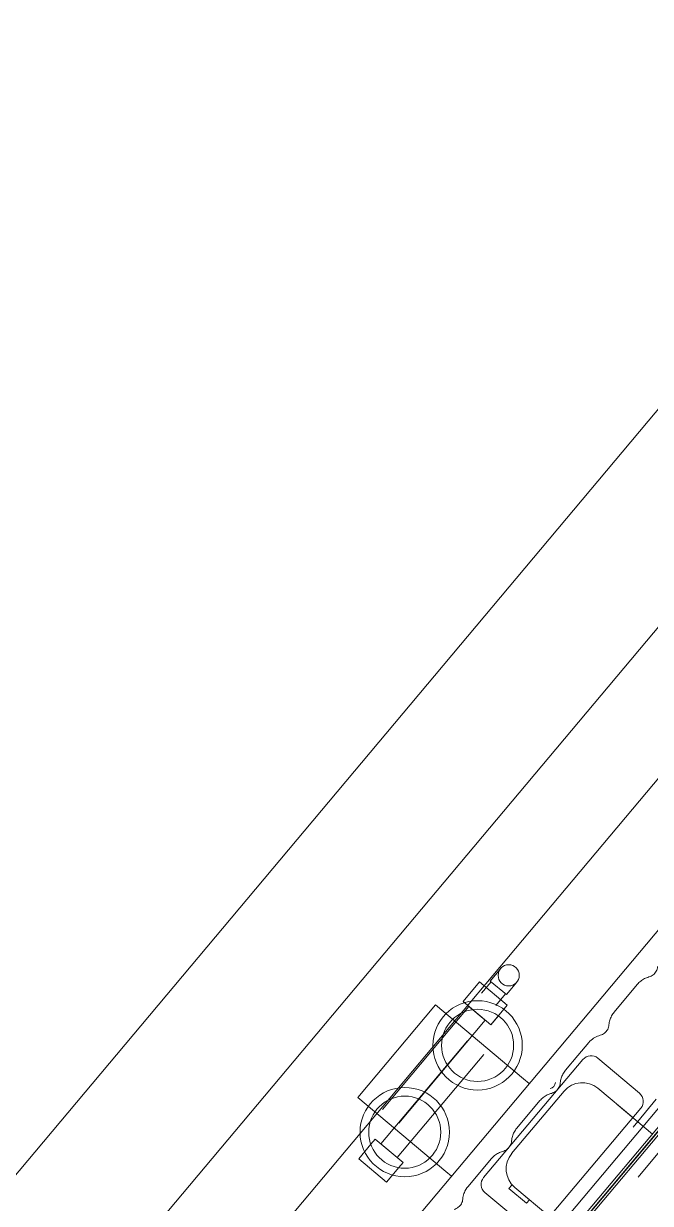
# Model space of a CAD drawing. Header units: millimetres. Extents: x 834140250 to 834644390, y 817877047 to 817987022.
# Drawn here: x 834167505 to 834168042, y 817932936 to 817933947 of the extents above; entities that cross this region are included whole.
import ezdxf

# ---------------------------------------------------------------- set-up
doc = ezdxf.new("R2010")
doc.units = ezdxf.units.MM
doc.header["$LTSCALE"] = 1000
doc.header["$MEASUREMENT"] = 0
doc.layers.add('VPA040_Text', color=3, linetype='Continuous')
doc.layers.add('VPAX', color=7, linetype='Continuous', lineweight=13)

# ---------------------------------------------------------------- blocks, each defined once
blk = doc.blocks.new('A$C767F005D')
at = {"layer": 'VPAX', "color": 253}
for p, q in [((-6789, -11077.8), (-5182, -9162.7)), ((-6725.2, -11131.4), (-5401, -9553.3)), ((-5445.4, -9736.3), (-5904.9, -10283.9)), ((-5323.6, -9763.7), (-5849.9, -10391)), ((-5847.1, -10367.9), (-5345.8, -9770.5)), ((-5362.3, -9806), (-5821.8, -10353.7)), ((-5686.3, -9895.6), (-5695.3, -9906.3)), ((-5704.4, -9907), (-5718.5, -9923.9)), ((-5704.4, -9907), (-5680.6, -9927)), ((-5702.8, -9916.8), (-5694.5, -9907)), ((-5695.3, -9906.3), (-5681.4, -9917.9)), ((-5672.4, -9907.2), (-5681.4, -9917.9)), ((-5690.5, -9927.1), (-5682.3, -9917.2)), ((-5808.8, -10006.2), (-5742.2, -9926.8)), ((-5713.6, -9928), (-5787.7, -10016.3)), ((-5666.8, -9990), (-5742.2, -9926.8)), ((-5718.5, -9923.9), (-5694.7, -9943.9)), ((-5713.6, -9928), (-5699.7, -9939.7)), ((-5680.6, -9927), (-5694.7, -9943.9)), ((-5699.7, -9939.7), (-5773.7, -10028)), ((-5688.3, -9936.2), (-5694.7, -9943.9)), ((-5714.8, -9957.6), (-5788.9, -10045.9)), ((-5700.8, -9969.3), (-5774.9, -10057.6)), ((-5615.9, -9973.5), (-5700.9, -10074.8)), ((-5567.3, -10002.4), (-5603.1, -9972.4)), ((-5666.8, -9990), (-5661.8, -9994.2)), ((-5509.8, -9988.7), (-5660.6, -10168.5)), ((-5676.9, -10054.2), (-5631.9, -10000.7)), ((-5651.7, -10154.3), (-5522.2, -10000)), ((-5573, -10023.3), (-5603, -9998.2)), ((-5733.4, -10069.4), (-5808.8, -10006.2)), ((-5513, -10007.7), (-5568.6, -10074.3)), ((-5651.2, -10116.5), (-5566.2, -10015.2)), ((-5556.2, -10037.5), (-5586.5, -10012)), ((-5797.6, -10046.2), (-5793.8, -10041.8)), ((-5793.8, -10041.8), (-5770, -10061.7)), ((-5807.9, -10058.6), (-5797.6, -10046.2)), ((-5788.9, -10045.9), (-5774.9, -10057.6)), ((-5807.9, -10058.6), (-5784.1, -10078.6)), ((-5773.7, -10066.2), (-5770, -10061.7)), ((-5784.1, -10078.6), (-5773.7, -10066.2)), ((-5733.4, -10069.4), (-5728.4, -10073.6)), ((-5676.6, -10081.2), (-5679.2, -10084.2)), ((-5699.8, -10087.6), (-5664, -10117.6)), ((-5664.2, -10096.7), (-5679.2, -10084.2)), ((-5644.3, -10108.3), (-5674.3, -10083.1)), ((-5661.7, -10093.7), (-5665, -10090.9)), ((-5661.7, -10093.7), (-5664.2, -10096.7))]:
    blk.add_line(p, q, dxfattribs=at)
blk.add_lwpolyline([(-6945.2, -11077.3), (-5274, -9085.6), (-4507.9, -9728.4), (-6179.2, -11720.1)], close=True, dxfattribs=at)
blk.add_lwpolyline([(-6945.2, -11077.3), (-5274, -9085.6), (-4507.9, -9728.4), (-6179.2, -11720.1)], close=True, dxfattribs=at)
for points in [[(-5559.3, -9902.8), (-5558.3, -9902.5), (-5557.3, -9902.1), (-5556.4, -9901.6), (-5555.6, -9901), (-5554.8, -9900.3), (-5554.2, -9899.5), (-5553.5, -9898.7), (-5553, -9897.9), (-5552.6, -9896.9), (-5552.2, -9896), (-5552, -9895), (-5551.9, -9893.9)], [(-5589.1, -9932.9), (-5569.2, -9909.1)], [(-5569.2, -9909.1), (-5568.5, -9908.3), (-5567.8, -9907.6), (-5567.1, -9907), (-5566.3, -9906.3), (-5565.5, -9905.7), (-5564.7, -9905.2), (-5563.9, -9904.7), (-5563, -9904.2), (-5562.1, -9903.8), (-5561.2, -9903.4), (-5560.3, -9903.1), (-5559.3, -9902.8)], [(-5593.5, -9943.7), (-5593.4, -9942.7), (-5593.2, -9941.7), (-5593, -9940.8), (-5592.7, -9939.8), (-5592.4, -9938.9), (-5592.1, -9938), (-5591.7, -9937.1), (-5591.3, -9936.2), (-5590.8, -9935.3), (-5590.2, -9934.5), (-5589.7, -9933.7), (-5589.1, -9932.9)], [(-5601, -9952.8), (-5600, -9952.4), (-5599, -9952), (-5598.1, -9951.5), (-5597.3, -9950.9), (-5596.5, -9950.2), (-5595.8, -9949.4), (-5595.2, -9948.6), (-5594.6, -9947.7), (-5594.2, -9946.8), (-5593.8, -9945.8), (-5593.6, -9944.8), (-5593.5, -9943.7)], [(-5620.1, -9970.1), (-5610.8, -9959)], [(-5610.8, -9959), (-5609.8, -9957.9), (-5608.8, -9956.9), (-5607.7, -9956)], [(-5601, -9952.8), (-5602.2, -9953.1), (-5603.4, -9953.6), (-5604.5, -9954.1), (-5605.6, -9954.6), (-5606.7, -9955.3), (-5607.7, -9956)], [(-5630.8, -9982.8), (-5620.1, -9970.1)], [(-5635.2, -9993.5), (-5635.1, -9992.5), (-5634.9, -9991.5), (-5634.7, -9990.6), (-5634.5, -9989.6), (-5634.2, -9988.7), (-5633.8, -9987.8), (-5633.4, -9986.9), (-5633, -9986), (-5632.5, -9985.2), (-5632, -9984.3), (-5631.4, -9983.5), (-5630.8, -9982.8)], [(-5642.8, -10002.6), (-5641.8, -10002.2), (-5640.8, -10001.8), (-5639.9, -10001.3), (-5639, -10000.7), (-5638.2, -10000), (-5637.5, -9999.2), (-5636.9, -9998.4), (-5636.4, -9997.5), (-5635.9, -9996.6), (-5635.6, -9995.6), (-5635.3, -9994.6), (-5635.2, -9993.5)], [(-5672.5, -10032.5), (-5652.6, -10008.8)], [(-5652.6, -10008.8), (-5651.9, -10008), (-5651.2, -10007.3), (-5650.5, -10006.7), (-5649.8, -10006), (-5649, -10005.4), (-5648.2, -10004.9), (-5647.3, -10004.4), (-5646.5, -10003.9), (-5645.6, -10003.5), (-5644.7, -10003.2), (-5643.7, -10002.8), (-5642.8, -10002.6)], [(-5562.2, -10018.7), (-5552.9, -10007.6)], [(-5572.8, -10031.4), (-5562.2, -10018.7)], [(-5677, -10043.3), (-5676.8, -10042.3), (-5676.7, -10041.3), (-5676.5, -10040.4), (-5676.2, -10039.4), (-5675.9, -10038.5), (-5675.6, -10037.6), (-5675.2, -10036.7), (-5674.7, -10035.8), (-5674.3, -10035), (-5673.7, -10034.1), (-5673.2, -10033.3), (-5672.5, -10032.5)], [(-5684.6, -10052.3), (-5683.5, -10052), (-5682.6, -10051.6), (-5681.6, -10051.1), (-5680.8, -10050.5), (-5680, -10049.8), (-5679.3, -10049), (-5678.7, -10048.2), (-5678.1, -10047.3), (-5677.7, -10046.4), (-5677.3, -10045.4), (-5677.1, -10044.3), (-5677, -10043.3)], [(-5714.3, -10082.3), (-5694.4, -10058.6)], [(-5694.4, -10058.6), (-5693.7, -10057.8), (-5693, -10057.1), (-5692.3, -10056.4), (-5691.5, -10055.8), (-5690.8, -10055.2), (-5689.9, -10054.7), (-5689.1, -10054.2), (-5688.2, -10053.7), (-5687.4, -10053.3), (-5686.4, -10052.9), (-5685.5, -10052.6), (-5684.6, -10052.3)], [(-5714.3, -10082.3), (-5715.3, -10083.6), (-5716.2, -10084.9), (-5716.9, -10086.3)], [(-5718.7, -10093.1), (-5718.6, -10091.9), (-5718.4, -10090.8), (-5718.1, -10089.6), (-5717.8, -10088.5), (-5717.4, -10087.4), (-5716.9, -10086.4)], [(-5726.3, -10102.1), (-5725.3, -10101.8), (-5724.4, -10101.3), (-5723.4, -10100.8), (-5722.6, -10100.2), (-5721.8, -10099.5), (-5721.1, -10098.8), (-5720.5, -10098), (-5719.9, -10097.1), (-5719.5, -10096.1), (-5719.1, -10095.2), (-5718.9, -10094.1), (-5718.7, -10093.1)]]:
    blk.add_lwpolyline(points, dxfattribs=at)
for centre, radius in [((-5679.4, -9901.4), 9.07), ((-5706.1, -9961.4), 38.3), ((-5706.1, -9961.4), 30.9), ((-5768.5, -10035.8), 38.3), ((-5768.5, -10035.8), 30.9)]:
    blk.add_circle(centre, radius, dxfattribs=at)
for centre, radius, start, end in [((-5608.9, -9979.4), 9.12, 50, 140), ((-5645.4, -9992.7), 6.01, 284.648, 355.3521), ((-5616.2, -10013.9), 20.5, 50, 140), ((-5573.2, -10009.4), 9.12, 320, 50), ((-5661.1, -10067.4), 20.5, 140, 230), ((-5693.9, -10080.6), 9.12, 140, 230)]:
    blk.add_arc(centre, radius, start, end, dxfattribs=at)

msp = doc.modelspace()

# ---------------------------------------------------------------- block references
at = {"layer": 'VPA040_Text', "color": 3, "ltscale": 500}
msp.add_blockref('A$C767F005D', (834173599.7, 817943032.7), dxfattribs=at)

doc.saveas('drawing.dxf')
